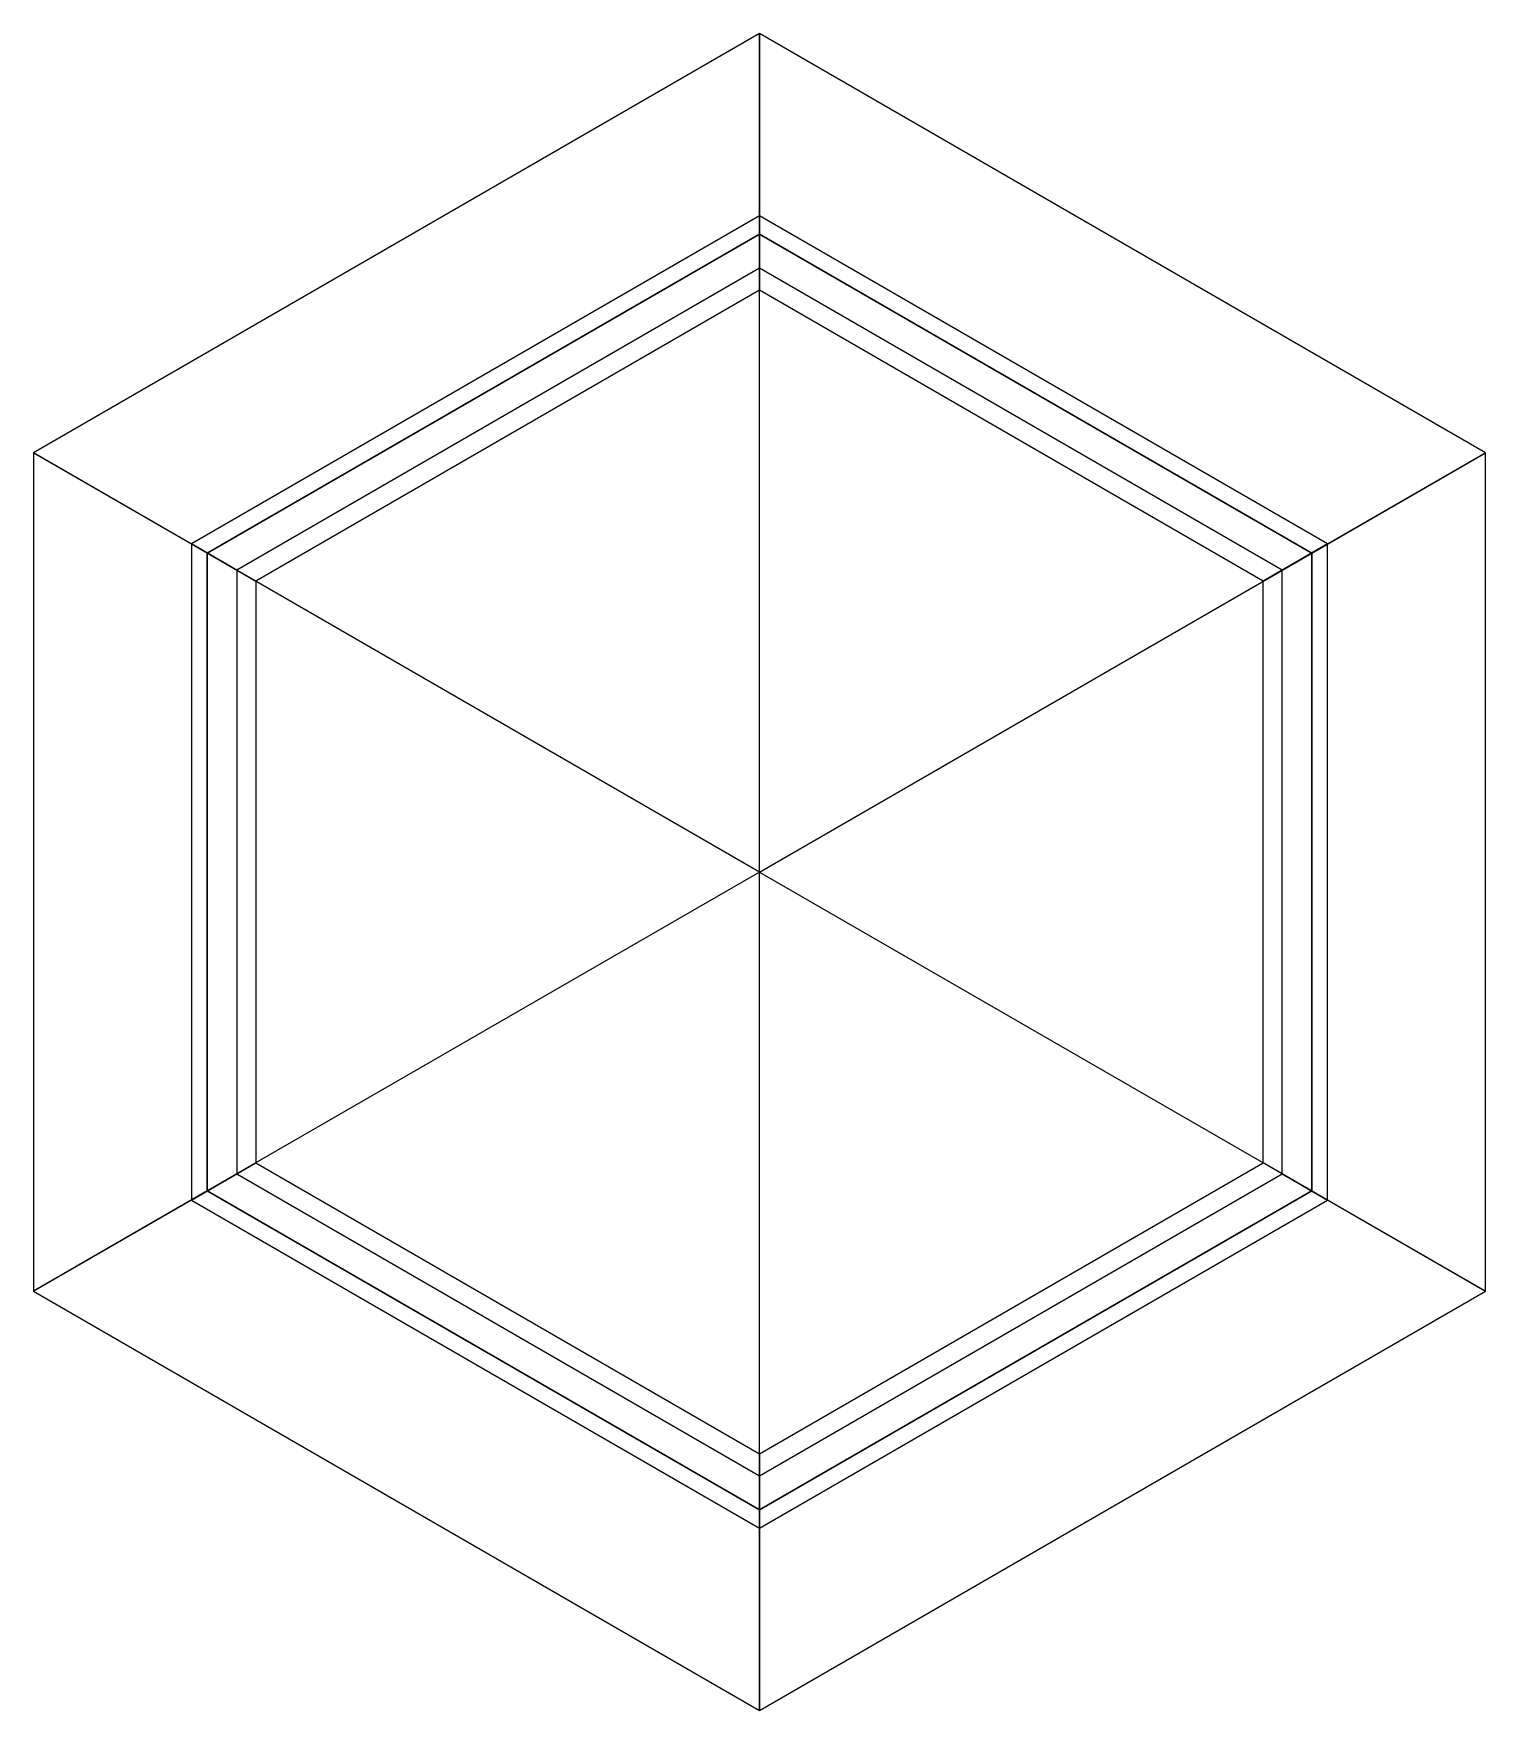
# Model space of a CAD drawing. Header units: metres. Extents: x -959 to 959, y -1108 to 1108.
import ezdxf

# ---------------------------------------------------------------- set-up
doc = ezdxf.new("R2010")
doc.units = ezdxf.units.M

msp = doc.modelspace()

# ---------------------------------------------------------------- linework, layer by layer
at = {"layer": 'Layer0'}
for p, q in [((0, 1107.7, 1921.4), (-959.3, 553.8, 1921.4)), ((959.3, 553.8, 1921.4), (0, 1107.7, 1921.4)), ((0, 1107.7, 1921.4), (0, 797.6, 934.3)), ((0, 842.8, 2459.3), (0, 1107.7, 1921.4)), ((0, 866.9, 887.9), (-750.7, 433.4, 887.9)), ((750.7, 433.4, 887.9), (0, 866.9, 887.9)), ((0, 866.9, 887.9), (0, 768.5, 587)), ((0, 797.6, 934.3), (0, 866.9, 887.9)), ((0, 842.8, 2824.2), (-729.9, 421.4, 2824.2)), ((-729.9, 421.4, 2459.3), (0, 842.8, 2459.3)), ((729.9, 421.4, 2824.2), (0, 842.8, 2824.2)), ((0, 842.8, 2824.2), (0, 842.8, 2459.3)), ((0, 842.8, 2459.3), (729.9, 421.4, 2459.3)), ((0, 0, 3212.3), (0, 842.8, 2824.2)), ((0, 797.6, 934.3), (-690.7, 398.8, 934.3)), ((690.7, 398.8, 934.3), (0, 797.6, 934.3)), ((0, 768.5, 587), (-665.5, 384.2, 587)), ((665.5, 384.2, 587), (0, 768.5, 587)), ((-959.3, 553.8, 1921.4), (-690.7, 398.8, 934.3)), ((-729.9, 421.4, 2459.3), (-959.3, 553.8, 1921.4)), ((-959.3, 553.8, 1921.4), (-959.3, -553.8, 1921.4)), ((959.3, 553.8, 1921.4), (690.7, 398.8, 934.3)), ((729.9, 421.4, 2459.3), (959.3, 553.8, 1921.4)), ((959.3, -553.8, 1921.4), (959.3, 553.8, 1921.4)), ((-750.7, 433.4, 887.9), (-665.5, 384.2, 587)), ((-690.7, 398.8, 934.3), (-750.7, 433.4, 887.9)), ((-750.7, 433.4, 887.9), (-750.7, -433.4, 887.9)), ((-729.9, 421.4, 2824.2), (-729.9, 421.4, 2459.3)), ((0, 0, 3212.3), (-729.9, 421.4, 2824.2)), ((-729.9, 421.4, 2824.2), (-729.9, -421.4, 2824.2)), ((-729.9, -421.4, 2459.3), (-729.9, 421.4, 2459.3)), ((0, 0, 3212.3), (729.9, 421.4, 2824.2)), ((750.7, 433.4, 887.9), (665.5, 384.2, 587)), ((690.7, 398.8, 934.3), (750.7, 433.4, 887.9)), ((729.9, 421.4, 2824.2), (729.9, 421.4, 2459.3)), ((729.9, 421.4, 2459.3), (729.9, -421.4, 2459.3)), ((729.9, -421.4, 2824.2), (729.9, 421.4, 2824.2)), ((750.7, -433.4, 887.9), (750.7, 433.4, 887.9)), ((-690.7, 398.8, 934.3), (-690.7, -398.8, 934.3)), ((690.7, -398.8, 934.3), (690.7, 398.8, 934.3)), ((-665.5, 384.2, 587), (-665.5, -384.2, 587)), ((665.5, -384.2, 587), (665.5, 384.2, 587)), ((0, 0, 3212.3), (-729.9, -421.4, 2824.2)), ((0, 0, 3212.3), (729.9, -421.4, 2824.2)), ((0, -842.8, 2824.2), (0, 0, 3212.3)), ((-750.7, -433.4, 887.9), (-665.5, -384.2, 587)), ((-665.5, -384.2, 587), (0, -768.5, 587)), ((0, -768.5, 587), (665.5, -384.2, 587)), ((750.7, -433.4, 887.9), (665.5, -384.2, 587)), ((-959.3, -553.8, 1921.4), (-690.7, -398.8, 934.3)), ((-690.7, -398.8, 934.3), (-750.7, -433.4, 887.9)), ((-690.7, -398.8, 934.3), (0, -797.6, 934.3)), ((0, -797.6, 934.3), (690.7, -398.8, 934.3)), ((959.3, -553.8, 1921.4), (690.7, -398.8, 934.3)), ((690.7, -398.8, 934.3), (750.7, -433.4, 887.9)), ((-729.9, -421.4, 2459.3), (-959.3, -553.8, 1921.4)), ((-750.7, -433.4, 887.9), (0, -866.9, 887.9)), ((-729.9, -421.4, 2824.2), (-729.9, -421.4, 2459.3)), ((-729.9, -421.4, 2824.2), (0, -842.8, 2824.2)), ((0, -842.8, 2459.3), (-729.9, -421.4, 2459.3)), ((0, -842.8, 2824.2), (729.9, -421.4, 2824.2)), ((729.9, -421.4, 2459.3), (0, -842.8, 2459.3)), ((0, -866.9, 887.9), (750.7, -433.4, 887.9)), ((729.9, -421.4, 2459.3), (959.3, -553.8, 1921.4)), ((729.9, -421.4, 2824.2), (729.9, -421.4, 2459.3)), ((-959.3, -553.8, 1921.4), (0, -1107.7, 1921.4)), ((0, -1107.7, 1921.4), (959.3, -553.8, 1921.4)), ((0, -768.5, 587), (0, -866.9, 887.9)), ((0, -866.9, 887.9), (0, -797.6, 934.3)), ((0, -797.6, 934.3), (0, -1107.7, 1921.4)), ((0, -1107.7, 1921.4), (0, -842.8, 2459.3)), ((0, -842.8, 2459.3), (0, -842.8, 2824.2))]:
    msp.add_line(p, q, dxfattribs=at)

doc.saveas('drawing.dxf')
